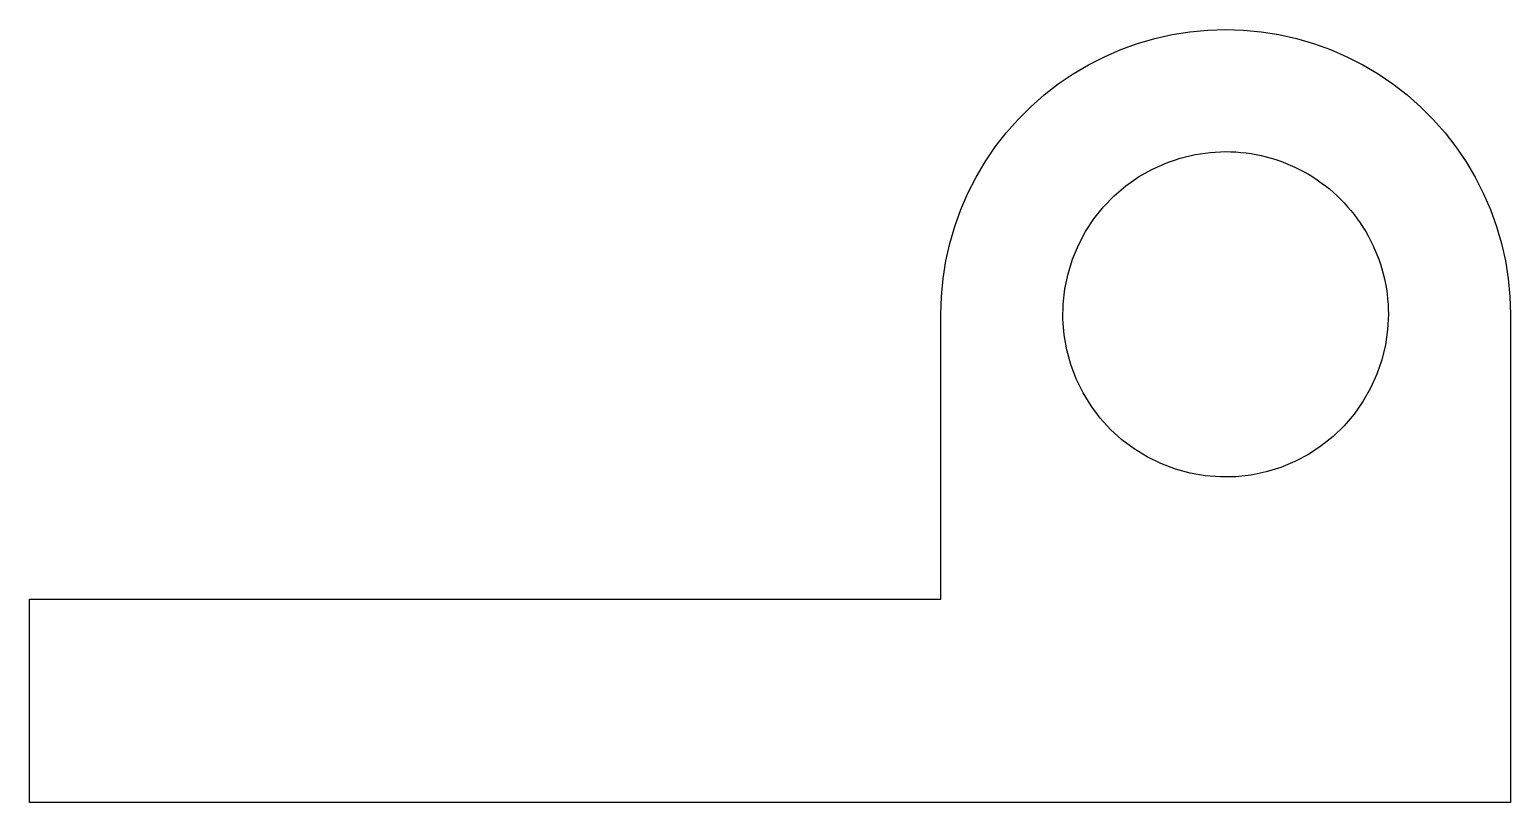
# Model space of a CAD drawing. Header units: metres. Extents: x -30.7 to 5.7, y 0 to 19.
import ezdxf

# ---------------------------------------------------------------- set-up
doc = ezdxf.new("R2010")
doc.units = ezdxf.units.M

msp = doc.modelspace()

# ---------------------------------------------------------------- linework, layer by layer
for points in [[(-8.3, 12), (-8.286, 12.44), (-8.245, 12.877), (-8.176, 13.312), (-8.08, 13.741), (-7.957, 14.163), (-7.808, 14.577), (-7.634, 14.98), (-7.434, 15.372), (-7.21, 15.751), (-6.963, 16.114), (-6.694, 16.462), (-6.403, 16.792), (-6.092, 17.103), (-5.762, 17.394), (-5.414, 17.663), (-5.051, 17.91), (-4.672, 18.134), (-4.28, 18.334), (-3.877, 18.508), (-3.463, 18.657), (-3.041, 18.78), (-2.612, 18.876), (-2.177, 18.945), (-1.74, 18.986), (-1.3, 19), (-0.86, 18.986), (-0.423, 18.945), (0.012, 18.876), (0.441, 18.78), (0.863, 18.657), (1.277, 18.508), (1.68, 18.334), (2.072, 18.134), (2.451, 17.91), (2.814, 17.663), (3.162, 17.394), (3.492, 17.103), (3.803, 16.792), (4.094, 16.462), (4.363, 16.114), (4.61, 15.751), (4.834, 15.372), (5.034, 14.98), (5.208, 14.577), (5.357, 14.163), (5.48, 13.741), (5.576, 13.312), (5.645, 12.877), (5.686, 12.44), (5.7, 12)], [(2.7, 12), (2.682, 11.624), (2.629, 11.25), (2.541, 10.884), (2.419, 10.528), (2.264, 10.184), (2.077, 9.857), (1.861, 9.548), (1.616, 9.262), (1.345, 9), (1.051, 8.764), (0.736, 8.557), (0.403, 8.381), (0.055, 8.236), (-0.305, 8.126), (-0.674, 8.049), (-1.049, 8.008), (-1.426, 8.002), (-1.801, 8.032), (-2.173, 8.096), (-2.536, 8.196), (-2.889, 8.329), (-3.227, 8.495), (-3.548, 8.692), (-3.85, 8.918), (-4.128, 9.172), (-4.382, 9.45), (-4.608, 9.752), (-4.805, 10.073), (-4.971, 10.411), (-5.104, 10.764), (-5.204, 11.127), (-5.268, 11.499), (-5.298, 11.874), (-5.292, 12.251), (-5.251, 12.626), (-5.174, 12.995), (-5.064, 13.355), (-4.919, 13.703), (-4.743, 14.036), (-4.536, 14.351), (-4.3, 14.645), (-4.038, 14.916), (-3.752, 15.161), (-3.443, 15.377), (-3.116, 15.564), (-2.772, 15.719), (-2.416, 15.841), (-2.05, 15.929), (-1.676, 15.982), (-1.3, 16)], [(-1.3, 16), (-1.174, 15.998), (-1.049, 15.992), (-0.924, 15.982), (-0.799, 15.968), (-0.674, 15.951), (-0.55, 15.929), (-0.427, 15.904), (-0.305, 15.874), (-0.184, 15.841), (-0.064, 15.804), (0.055, 15.764), (0.172, 15.719), (0.289, 15.671), (0.403, 15.619), (0.516, 15.564), (0.627, 15.505), (0.736, 15.443), (0.843, 15.377), (0.948, 15.308), (1.051, 15.236), (1.152, 15.161), (1.25, 15.082), (1.345, 15), (1.438, 14.916), (1.528, 14.828), (1.616, 14.738), (1.7, 14.645), (1.782, 14.55), (1.861, 14.452), (1.936, 14.351), (2.008, 14.248), (2.077, 14.143), (2.143, 14.036), (2.205, 13.927), (2.264, 13.816), (2.319, 13.703), (2.371, 13.589), (2.419, 13.472), (2.464, 13.355), (2.504, 13.236), (2.541, 13.116), (2.574, 12.995), (2.604, 12.873), (2.629, 12.75), (2.651, 12.626), (2.668, 12.501), (2.682, 12.376), (2.692, 12.251), (2.698, 12.126), (2.7, 12)], [(-8.3, 5), (-8.3, 5.14), (-8.3, 5.28), (-8.3, 5.42), (-8.3, 5.56), (-8.3, 5.7), (-8.3, 5.84), (-8.3, 5.98), (-8.3, 6.12), (-8.3, 6.26), (-8.3, 6.4), (-8.3, 6.54), (-8.3, 6.68), (-8.3, 6.82), (-8.3, 6.96), (-8.3, 7.1), (-8.3, 7.24), (-8.3, 7.38), (-8.3, 7.52), (-8.3, 7.66), (-8.3, 7.8), (-8.3, 7.94), (-8.3, 8.08), (-8.3, 8.22), (-8.3, 8.36), (-8.3, 8.5), (-8.3, 8.64), (-8.3, 8.78), (-8.3, 8.92), (-8.3, 9.06), (-8.3, 9.2), (-8.3, 9.34), (-8.3, 9.48), (-8.3, 9.62), (-8.3, 9.76), (-8.3, 9.9), (-8.3, 10.04), (-8.3, 10.18), (-8.3, 10.32), (-8.3, 10.46), (-8.3, 10.6), (-8.3, 10.74), (-8.3, 10.88), (-8.3, 11.02), (-8.3, 11.16), (-8.3, 11.3), (-8.3, 11.44), (-8.3, 11.58), (-8.3, 11.72), (-8.3, 11.86), (-8.3, 12)], [(-8.3, 5), (-8.3, 5.14), (-8.3, 5.28), (-8.3, 5.42), (-8.3, 5.56), (-8.3, 5.7), (-8.3, 5.84), (-8.3, 5.98), (-8.3, 6.12), (-8.3, 6.26), (-8.3, 6.4), (-8.3, 6.54), (-8.3, 6.68), (-8.3, 6.82), (-8.3, 6.96), (-8.3, 7.1), (-8.3, 7.24), (-8.3, 7.38), (-8.3, 7.52), (-8.3, 7.66), (-8.3, 7.8), (-8.3, 7.94), (-8.3, 8.08), (-8.3, 8.22), (-8.3, 8.36), (-8.3, 8.5), (-8.3, 8.64), (-8.3, 8.78), (-8.3, 8.92), (-8.3, 9.06), (-8.3, 9.2), (-8.3, 9.34), (-8.3, 9.48), (-8.3, 9.62), (-8.3, 9.76), (-8.3, 9.9), (-8.3, 10.04), (-8.3, 10.18), (-8.3, 10.32), (-8.3, 10.46), (-8.3, 10.6), (-8.3, 10.74), (-8.3, 10.88), (-8.3, 11.02), (-8.3, 11.16), (-8.3, 11.3), (-8.3, 11.44), (-8.3, 11.58), (-8.3, 11.72), (-8.3, 11.86), (-8.3, 12)], [(5.7, 12), (5.7, 11.76), (5.7, 11.52), (5.7, 11.28), (5.7, 11.04), (5.7, 10.8), (5.7, 10.56), (5.7, 10.32), (5.7, 10.08), (5.7, 9.84), (5.7, 9.6), (5.7, 9.36), (5.7, 9.12), (5.7, 8.88), (5.7, 8.64), (5.7, 8.4), (5.7, 8.16), (5.7, 7.92), (5.7, 7.68), (5.7, 7.44), (5.7, 7.2), (5.7, 6.96), (5.7, 6.72), (5.7, 6.48), (5.7, 6.24), (5.7, 6), (5.7, 5.76), (5.7, 5.52), (5.7, 5.28), (5.7, 5.04), (5.7, 4.8), (5.7, 4.56), (5.7, 4.32), (5.7, 4.08), (5.7, 3.84), (5.7, 3.6), (5.7, 3.36), (5.7, 3.12), (5.7, 2.88), (5.7, 2.64), (5.7, 2.4), (5.7, 2.16), (5.7, 1.92), (5.7, 1.68), (5.7, 1.44), (5.7, 1.2), (5.7, 0.96), (5.7, 0.72), (5.7, 0.48), (5.7, 0.24), (5.7, 0)], [(-30.7, 0), (-30.7, 0.1), (-30.7, 0.2), (-30.7, 0.3), (-30.7, 0.4), (-30.7, 0.5), (-30.7, 0.6), (-30.7, 0.7), (-30.7, 0.8), (-30.7, 0.9), (-30.7, 1), (-30.7, 1.1), (-30.7, 1.2), (-30.7, 1.3), (-30.7, 1.4), (-30.7, 1.5), (-30.7, 1.6), (-30.7, 1.7), (-30.7, 1.8), (-30.7, 1.9), (-30.7, 2), (-30.7, 2.1), (-30.7, 2.2), (-30.7, 2.3), (-30.7, 2.4), (-30.7, 2.5), (-30.7, 2.6), (-30.7, 2.7), (-30.7, 2.8), (-30.7, 2.9), (-30.7, 3), (-30.7, 3.1), (-30.7, 3.2), (-30.7, 3.3), (-30.7, 3.4), (-30.7, 3.5), (-30.7, 3.6), (-30.7, 3.7), (-30.7, 3.8), (-30.7, 3.9), (-30.7, 4), (-30.7, 4.1), (-30.7, 4.2), (-30.7, 4.3), (-30.7, 4.4), (-30.7, 4.5), (-30.7, 4.6), (-30.7, 4.7), (-30.7, 4.8), (-30.7, 4.9), (-30.7, 5)], [(-30.7, 5), (-30.252, 5), (-29.804, 5), (-29.356, 5), (-28.908, 5), (-28.46, 5), (-28.012, 5), (-27.564, 5), (-27.116, 5), (-26.668, 5), (-26.22, 5), (-25.772, 5), (-25.324, 5), (-24.876, 5), (-24.428, 5), (-23.98, 5), (-23.532, 5), (-23.084, 5), (-22.636, 5), (-22.188, 5), (-21.74, 5), (-21.292, 5), (-20.844, 5), (-20.396, 5), (-19.948, 5), (-19.5, 5), (-19.052, 5), (-18.604, 5), (-18.156, 5), (-17.708, 5), (-17.26, 5), (-16.812, 5), (-16.364, 5), (-15.916, 5), (-15.468, 5), (-15.02, 5), (-14.572, 5), (-14.124, 5), (-13.676, 5), (-13.228, 5), (-12.78, 5), (-12.332, 5), (-11.884, 5), (-11.436, 5), (-10.988, 5), (-10.54, 5), (-10.092, 5), (-9.644, 5), (-9.196, 5), (-8.748, 5), (-8.3, 5)], [(-20, 5), (-19.766, 5), (-19.532, 5), (-19.298, 5), (-19.064, 5), (-18.83, 5), (-18.596, 5), (-18.362, 5), (-18.128, 5), (-17.894, 5), (-17.66, 5), (-17.426, 5), (-17.192, 5), (-16.958, 5), (-16.724, 5), (-16.49, 5), (-16.256, 5), (-16.022, 5), (-15.788, 5), (-15.554, 5), (-15.32, 5), (-15.086, 5), (-14.852, 5), (-14.618, 5), (-14.384, 5), (-14.15, 5), (-13.916, 5), (-13.682, 5), (-13.448, 5), (-13.214, 5), (-12.98, 5), (-12.746, 5), (-12.512, 5), (-12.278, 5), (-12.044, 5), (-11.81, 5), (-11.576, 5), (-11.342, 5), (-11.108, 5), (-10.874, 5), (-10.64, 5), (-10.406, 5), (-10.172, 5), (-9.938, 5), (-9.704, 5), (-9.47, 5), (-9.236, 5), (-9.002, 5), (-8.768, 5), (-8.534, 5), (-8.3, 5)], [(5.7, 0), (4.972, 0), (4.244, 0), (3.516, 0), (2.788, 0), (2.06, 0), (1.332, 0), (0.604, 0), (-0.124, 0), (-0.852, 0), (-1.58, 0), (-2.308, 0), (-3.036, 0), (-3.764, 0), (-4.492, 0), (-5.22, 0), (-5.948, 0), (-6.676, 0), (-7.404, 0), (-8.132, 0), (-8.86, 0), (-9.588, 0), (-10.316, 0), (-11.044, 0), (-11.772, 0), (-12.5, 0), (-13.228, 0), (-13.956, 0), (-14.684, 0), (-15.412, 0), (-16.14, 0), (-16.868, 0), (-17.596, 0), (-18.324, 0), (-19.052, 0), (-19.78, 0), (-20.508, 0), (-21.236, 0), (-21.964, 0), (-22.692, 0), (-23.42, 0), (-24.148, 0), (-24.876, 0), (-25.604, 0), (-26.332, 0), (-27.06, 0), (-27.788, 0), (-28.516, 0), (-29.244, 0), (-29.972, 0), (-30.7, 0)]]:
    msp.add_lwpolyline(points)

doc.saveas('drawing.dxf')
